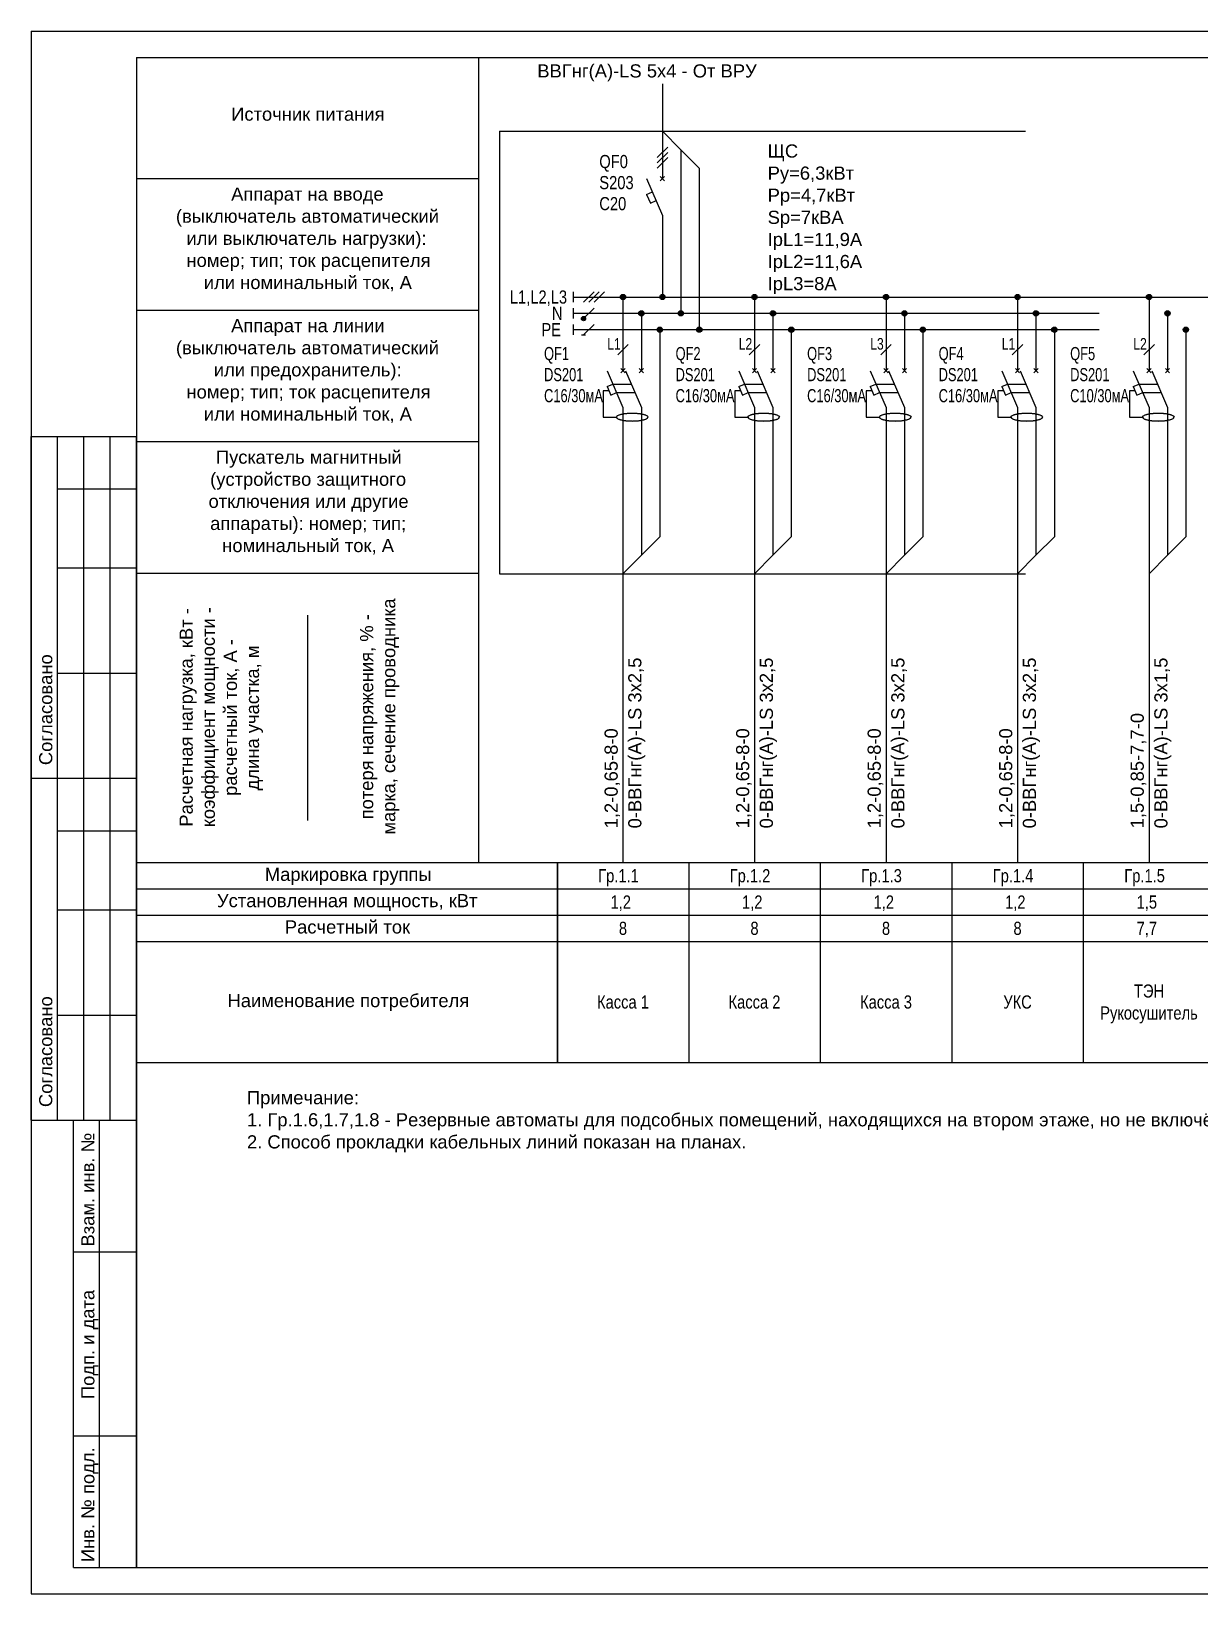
# Model space of a CAD drawing. Header units: metres. Extents: x -1525 to -1043, y -1331 to -1144.
# Drawn here: x -1416.11 to -1393.9, y -1264.81 to -1235.11 of the extents above; entities that cross this region are included whole.
import ezdxf

# ---------------------------------------------------------------- set-up
doc = ezdxf.new("R2010")
doc.units = ezdxf.units.M
doc.header["$MEASUREMENT"] = 0
doc.linetypes.add('ELPROJECT1', pattern=[15, 10, -5])
doc.layers.add('ELPROJECT', color=7, linetype='Continuous')
doc.styles.add('ELPROJECT', font='Arial')

# ---------------------------------------------------------------- blocks, each defined once
blk = doc.blocks.new('BLOCK_SWITCH_LINE')
for p, q in [((0, 0), (0, -4)), ((-3, -4), (0, -11)), ((0, -11), (0, -14.5))]:
    blk.add_line(p, q)
blk = doc.blocks.new('BLOCK_SWITCH')
for p, q in [((-0.4, -4.4), (0.4, -3.6)), ((-0.4, -3.6), (0.4, -4.4))]:
    blk.add_line(p, q)
blk.add_blockref('BLOCK_SWITCH_LINE', (0, 0))
blk = doc.blocks.new('BLOCK_AUTOMATIC')
for p, q in [((-3, -7), (-1.9138, -6.5345)), ((-3, -7), (-2.3, -8.6333)), ((-2.3, -8.6333), (-1.2138, -8.1678))]:
    blk.add_line(p, q)
blk.add_blockref('BLOCK_SWITCH', (0, 0))
blk = doc.blocks.new('BLOCK_DOT')
for radius in [0.5, 0.4, 0.3, 0.2, 0.1, 0]:
    blk.add_circle((0, 0), radius)
blk = doc.blocks.new('BLOCK_DIFF_AUTOMATIC')
for p, q in [((-2.65, -7.8167), (-3.75, -7.8167)), ((-3.75, -7.8167), (-3.75, -12.8167)), ((-3, -7), (-1.9138, -6.5345)), ((-3, -7), (-2.3, -8.6333)), ((-2.3, -8.6333), (-1.2138, -8.1678)), ((-1.9138, -6.5345), (1.5862, -6.5345)), ((-1.2138, -8.1678), (2.2862, -8.1678)), ((-3.75, -12.8167), (-1.25, -12.8167)), ((-1.25, -12.8167), (-1.15, -12.6246)), ((-1.25, -12.8167), (-1.15, -13.0087)), ((-1.15, -12.6246), (-1.05, -12.5474)), ((-1.15, -13.0087), (-1.05, -13.0859)), ((-1.05, -12.5474), (-0.95, -12.4897)), ((-1.05, -13.0859), (-0.95, -13.1436)), ((-0.95, -12.4897), (-0.85, -12.4425)), ((-0.95, -13.1436), (-0.85, -13.1908)), ((-0.85, -12.4425), (-0.75, -12.4021)), ((-0.85, -13.1908), (-0.75, -13.2312)), ((-0.75, -12.4021), (-0.65, -12.3667)), ((-0.75, -13.2312), (-0.65, -13.2667)), ((-0.65, -12.3667), (-0.55, -12.3351)), ((-0.65, -13.2667), (-0.55, -13.2982)), ((-0.55, -12.3351), (-0.45, -12.3068)), ((-0.55, -13.2982), (-0.45, -13.3266)), ((-0.45, -12.3068), (-0.35, -12.2811)), ((-0.45, -13.3266), (-0.35, -13.3523)), ((-0.35, -12.2811), (-0.25, -12.2576)), ((-0.35, -13.3523), (-0.25, -13.3757)), ((-0.25, -12.2576), (-0.15, -12.2363)), ((-0.25, -13.3757), (-0.15, -13.3971)), ((-0.15, -12.2363), (-0.05, -12.2167)), ((-0.15, -13.3971), (-0.05, -13.4167)), ((-0.05, -12.2167), (0.05, -12.1987)), ((-0.05, -13.4167), (0.05, -13.4346)), ((0.05, -12.1987), (0.15, -12.1822)), ((0.05, -13.4346), (0.15, -13.4511)), ((0.15, -12.1822), (0.25, -12.1671)), ((0.15, -13.4511), (0.25, -13.4662)), ((0.25, -12.1671), (0.35, -12.1533)), ((0.25, -13.4662), (0.35, -13.48)), ((0.35, -12.1533), (0.45, -12.1407)), ((0.35, -13.48), (0.45, -13.4926)), ((0.45, -12.1407), (0.55, -12.1293)), ((0.45, -13.4926), (0.55, -13.5041)), ((0.55, -12.1293), (0.65, -12.1189)), ((0.55, -13.5041), (0.65, -13.5144)), ((0.65, -12.1189), (0.75, -12.1096)), ((0.65, -13.5144), (0.75, -13.5238)), ((0.75, -12.1096), (0.85, -12.1012)), ((0.75, -13.5238), (0.85, -13.5321)), ((0.85, -12.1012), (0.95, -12.0938)), ((0.85, -13.5321), (0.95, -13.5395)), ((0.95, -12.0938), (1.05, -12.0874)), ((0.95, -13.5395), (1.05, -13.546)), ((1.05, -12.0874), (1.15, -12.0818)), ((1.05, -13.546), (1.15, -13.5515)), ((1.15, -12.0818), (1.25, -12.0772)), ((1.15, -13.5515), (1.25, -13.5562)), ((1.25, -12.0772), (1.35, -12.0734)), ((1.25, -13.5562), (1.35, -13.56)), ((1.35, -12.0734), (1.45, -12.0704)), ((1.35, -13.56), (1.45, -13.5629)), ((1.45, -12.0704), (1.55, -12.0683)), ((1.45, -13.5629), (1.55, -13.565)), ((1.55, -12.0683), (1.65, -12.0671)), ((1.55, -13.565), (1.65, -13.5662)), ((1.65, -12.0671), (1.75, -12.0667)), ((1.65, -13.5662), (1.75, -13.5667)), ((1.75, -12.0667), (1.85, -12.0671)), ((1.75, -13.5667), (1.85, -13.5662)), ((1.85, -12.0671), (1.95, -12.0683)), ((1.85, -13.5662), (1.95, -13.565)), ((1.95, -12.0683), (2.05, -12.0704)), ((1.95, -13.565), (2.05, -13.5629)), ((2.05, -12.0704), (2.15, -12.0734)), ((2.05, -13.5629), (2.15, -13.56)), ((2.15, -12.0734), (2.25, -12.0772)), ((2.15, -13.56), (2.25, -13.5562)), ((2.25, -12.0772), (2.35, -12.0818)), ((2.25, -13.5562), (2.35, -13.5515)), ((2.35, -12.0818), (2.45, -12.0874)), ((2.35, -13.5515), (2.45, -13.546)), ((2.45, -12.0874), (2.55, -12.0938)), ((2.45, -13.546), (2.55, -13.5395)), ((2.55, -12.0938), (2.65, -12.1012)), ((2.55, -13.5395), (2.65, -13.5321)), ((2.65, -12.1012), (2.75, -12.1096)), ((2.65, -13.5321), (2.75, -13.5238)), ((2.75, -12.1096), (2.85, -12.1189)), ((2.75, -13.5238), (2.85, -13.5144)), ((2.85, -12.1189), (2.95, -12.1293)), ((2.85, -13.5144), (2.95, -13.5041)), ((2.95, -12.1293), (3.05, -12.1407)), ((2.95, -13.5041), (3.05, -13.4926)), ((3.05, -12.1407), (3.15, -12.1533)), ((3.05, -13.4926), (3.15, -13.48)), ((3.15, -12.1533), (3.25, -12.1671)), ((3.15, -13.48), (3.25, -13.4662)), ((3.25, -12.1671), (3.35, -12.1822)), ((3.25, -13.4662), (3.35, -13.4511)), ((3.35, -12.1822), (3.45, -12.1987)), ((3.35, -13.4511), (3.45, -13.4346)), ((3.45, -12.1987), (3.55, -12.2167)), ((3.45, -13.4346), (3.55, -13.4167)), ((3.55, -12.2167), (3.65, -12.2363)), ((3.55, -13.4167), (3.65, -13.3971)), ((3.65, -12.2363), (3.75, -12.2576)), ((3.65, -13.3971), (3.75, -13.3757)), ((3.75, -12.2576), (3.85, -12.2811)), ((3.75, -13.3757), (3.85, -13.3523)), ((3.85, -12.2811), (3.95, -12.3068)), ((3.85, -13.3523), (3.95, -13.3266)), ((3.95, -12.3068), (4.05, -12.3351)), ((3.95, -13.3266), (4.05, -13.2982)), ((4.05, -12.3351), (4.15, -12.3667)), ((4.05, -13.2982), (4.15, -13.2667)), ((4.15, -12.3667), (4.25, -12.4021)), ((4.15, -13.2667), (4.25, -13.2312)), ((4.25, -12.4021), (4.35, -12.4425)), ((4.25, -13.2312), (4.35, -13.1908)), ((4.35, -12.4425), (4.45, -12.4897)), ((4.35, -13.1908), (4.45, -13.1436)), ((4.45, -12.4897), (4.55, -12.5474)), ((4.45, -13.1436), (4.55, -13.0859)), ((4.55, -12.5474), (4.65, -12.6246)), ((4.55, -13.0859), (4.65, -13.0087)), ((4.65, -12.6246), (4.75, -12.8167)), ((4.65, -13.0087), (4.75, -12.8167))]:
    blk.add_line(p, q)
for p in [(0, 0), (3.5, 0)]:
    blk.add_blockref('BLOCK_SWITCH', p)

msp = doc.modelspace()

# ---------------------------------------------------------------- linework, layer by layer
at = {"layer": 'ELPROJECT'}
for p, q in [((-1416.11209089, -1235.10735169), (-1374.11209089, -1235.10735169)), ((-1416.11209089, -1235.10735169), (-1416.11209089, -1264.80735169)), ((-1414.11209089, -1235.60735169), (-1407.61209089, -1235.60735169)), ((-1414.11209089, -1235.60735169), (-1414.11209089, -1237.90735169)), ((-1414.11209089, -1235.60735169), (-1374.61209089, -1235.60735169)), ((-1414.11209089, -1235.60735169), (-1414.11209089, -1264.30735169)), ((-1407.61209089, -1235.60735169), (-1407.61209089, -1237.90735169)), ((-1404.1145267, -1236.10906729), (-1404.1145267, -1237.50906729)), ((-1404.1145267, -1237.00906729), (-1403.7645267, -1237.35906729)), ((-1404.2145267, -1237.50906729), (-1404.0145267, -1237.30906729)), ((-1404.2145267, -1237.60906729), (-1404.0145267, -1237.40906729)), ((-1404.2145267, -1237.70906729), (-1404.0145267, -1237.50906729)), ((-1403.7645267, -1237.35906729), (-1403.7645267, -1240.46906729)), ((-1403.7645267, -1237.35906729), (-1403.4145267, -1237.70906729)), ((-1403.4145267, -1237.70906729), (-1403.4145267, -1240.77906729)), ((-1414.11209089, -1237.90735169), (-1407.61209089, -1237.90735169)), ((-1414.11209089, -1237.90735169), (-1414.11209089, -1240.40735169)), ((-1407.61209089, -1237.90735169), (-1407.61209089, -1240.40735169)), ((-1404.1145267, -1238.95906729), (-1404.1145267, -1240.15906729)), ((-1405.8145267, -1240.05906729), (-1405.8145267, -1240.25906729)), ((-1405.8145267, -1240.15906729), (-1385.8145267, -1240.15906729)), ((-1405.6145267, -1240.25906729), (-1405.4145267, -1240.05906729)), ((-1405.5145267, -1240.25906729), (-1405.3145267, -1240.05906729)), ((-1405.4145267, -1240.25906729), (-1405.2145267, -1240.05906729)), ((-1404.8645267, -1240.15906729), (-1404.8645267, -1241.15906729)), ((-1402.3645267, -1240.15906729), (-1402.3645267, -1241.15906729)), ((-1399.8645267, -1240.15906729), (-1399.8645267, -1241.15906729)), ((-1397.3645267, -1240.15906729), (-1397.3645267, -1241.15906729)), ((-1394.8645267, -1240.15906729), (-1394.8645267, -1241.15906729)), ((-1414.11209089, -1240.40735169), (-1407.61209089, -1240.40735169)), ((-1414.11209089, -1240.40735169), (-1414.11209089, -1242.90735169)), ((-1407.61209089, -1240.40735169), (-1407.61209089, -1242.90735169)), ((-1405.8145267, -1240.36906729), (-1405.8145267, -1240.56906729)), ((-1405.6145267, -1240.56906729), (-1405.4145267, -1240.36906729)), ((-1404.5145267, -1240.46906729), (-1404.5145267, -1241.15906729)), ((-1402.0145267, -1240.46906729), (-1402.0145267, -1241.15906729)), ((-1399.5145267, -1240.46906729), (-1399.5145267, -1241.15906729)), ((-1397.0145267, -1240.46906729), (-1397.0145267, -1241.15906729)), ((-1394.5145267, -1240.46906729), (-1394.5145267, -1241.15906729)), ((-1405.8145267, -1240.67906729), (-1405.8145267, -1240.87906729)), ((-1405.6145267, -1240.87906729), (-1405.4145267, -1240.67906729)), ((-1404.1645267, -1240.77906729), (-1404.1645267, -1244.71906729)), ((-1401.6645267, -1240.77906729), (-1401.6645267, -1244.71906729)), ((-1399.1645267, -1240.77906729), (-1399.1645267, -1244.71906729)), ((-1396.6645267, -1240.77906729), (-1396.6645267, -1244.71906729)), ((-1394.1645267, -1240.77906729), (-1394.1645267, -1244.71906729)), ((-1405.6545267, -1240.87906729), (-1405.5745267, -1240.87906729)), ((-1404.9645267, -1241.25906729), (-1404.7645267, -1241.05906729)), ((-1402.4645267, -1241.25906729), (-1402.2645267, -1241.05906729)), ((-1399.9645267, -1241.25906729), (-1399.7645267, -1241.05906729)), ((-1397.4645267, -1241.25906729), (-1397.2645267, -1241.05906729)), ((-1394.9645267, -1241.25906729), (-1394.7645267, -1241.05906729)), ((-1404.8645267, -1242.60906729), (-1404.8645267, -1250.90906729)), ((-1404.5145267, -1242.60906729), (-1404.5145267, -1245.06906729)), ((-1402.3645267, -1242.60906729), (-1402.3645267, -1250.90906729)), ((-1402.0145267, -1242.60906729), (-1402.0145267, -1245.06906729)), ((-1399.8645267, -1242.60906729), (-1399.8645267, -1250.90906729)), ((-1399.5145267, -1242.60906729), (-1399.5145267, -1245.06906729)), ((-1397.3645267, -1242.60906729), (-1397.3645267, -1250.90906729)), ((-1397.0145267, -1242.60906729), (-1397.0145267, -1245.06906729)), ((-1394.8645267, -1242.60906729), (-1394.8645267, -1250.90906729)), ((-1394.5145267, -1242.60906729), (-1394.5145267, -1245.06906729)), ((-1416.11209089, -1242.80735169), (-1414.11209089, -1242.80735169)), ((-1416.11209089, -1249.30735169), (-1416.11209089, -1242.80735169)), ((-1415.61209089, -1249.30735169), (-1415.61209089, -1242.80735169)), ((-1415.11209089, -1249.30735169), (-1415.11209089, -1242.80735169)), ((-1414.61209089, -1249.30735169), (-1414.61209089, -1242.80735169)), ((-1414.11209089, -1249.30735169), (-1414.11209089, -1242.80735169)), ((-1414.11209089, -1242.90735169), (-1407.61209089, -1242.90735169)), ((-1414.11209089, -1242.90735169), (-1414.11209089, -1245.40735169)), ((-1407.61209089, -1242.90735169), (-1407.61209089, -1245.40735169)), ((-1415.61209089, -1243.80735169), (-1414.11209089, -1243.80735169)), ((-1404.5145267, -1245.06906729), (-1404.1645267, -1244.71906729)), ((-1402.0145267, -1245.06906729), (-1401.6645267, -1244.71906729)), ((-1399.5145267, -1245.06906729), (-1399.1645267, -1244.71906729)), ((-1397.0145267, -1245.06906729), (-1396.6645267, -1244.71906729)), ((-1394.5145267, -1245.06906729), (-1394.1645267, -1244.71906729)), ((-1415.61209089, -1245.30735169), (-1414.11209089, -1245.30735169)), ((-1404.8645267, -1245.41906729), (-1404.5145267, -1245.06906729)), ((-1402.3645267, -1245.41906729), (-1402.0145267, -1245.06906729)), ((-1399.8645267, -1245.41906729), (-1399.5145267, -1245.06906729)), ((-1397.3645267, -1245.41906729), (-1397.0145267, -1245.06906729)), ((-1394.8645267, -1245.41906729), (-1394.5145267, -1245.06906729)), ((-1414.11209089, -1245.40735169), (-1407.61209089, -1245.40735169)), ((-1414.11209089, -1245.40735169), (-1414.11209089, -1250.90735169)), ((-1407.61209089, -1245.40735169), (-1407.61209089, -1250.90735169)), ((-1410.86209089, -1246.20735169), (-1410.86209089, -1250.10735169)), ((-1415.61209089, -1247.30735169), (-1414.11209089, -1247.30735169)), ((-1416.11209089, -1249.30735169), (-1414.11209089, -1249.30735169)), ((-1416.11209089, -1255.80735169), (-1416.11209089, -1249.30735169)), ((-1416.11209089, -1249.30735169), (-1414.11209089, -1249.30735169)), ((-1415.61209089, -1255.80735169), (-1415.61209089, -1249.30735169)), ((-1415.11209089, -1255.80735169), (-1415.11209089, -1249.30735169)), ((-1414.61209089, -1255.80735169), (-1414.61209089, -1249.30735169)), ((-1414.11209089, -1255.80735169), (-1414.11209089, -1249.30735169)), ((-1415.61209089, -1250.30735169), (-1414.11209089, -1250.30735169)), ((-1414.11209089, -1250.90735169), (-1407.61209089, -1250.90735169)), ((-1414.11209089, -1250.90735169), (-1414.11209089, -1257.00735169)), ((-1407.61209089, -1250.90735169), (-1406.11209089, -1250.90735169)), ((-1406.1145267, -1250.90906729), (-1406.1145267, -1254.70906729)), ((-1406.1145267, -1250.90906729), (-1403.6145267, -1250.90906729)), ((-1406.11209089, -1250.90735169), (-1406.11209089, -1254.70735169)), ((-1403.6145267, -1250.90906729), (-1403.6145267, -1254.70906729)), ((-1403.6145267, -1250.90906729), (-1401.1145267, -1250.90906729)), ((-1401.1145267, -1250.90906729), (-1401.1145267, -1254.70906729)), ((-1401.1145267, -1250.90906729), (-1398.6145267, -1250.90906729)), ((-1398.6145267, -1250.90906729), (-1398.6145267, -1254.70906729)), ((-1398.6145267, -1250.90906729), (-1396.1145267, -1250.90906729)), ((-1396.1145267, -1250.90906729), (-1396.1145267, -1254.70906729)), ((-1396.1145267, -1250.90906729), (-1393.6145267, -1250.90906729)), ((-1414.11209089, -1251.40735169), (-1406.11209089, -1251.40735169)), ((-1406.1145267, -1251.40906729), (-1403.6145267, -1251.40906729)), ((-1403.6145267, -1251.40906729), (-1401.1145267, -1251.40906729)), ((-1401.1145267, -1251.40906729), (-1398.6145267, -1251.40906729)), ((-1398.6145267, -1251.40906729), (-1396.1145267, -1251.40906729)), ((-1396.1145267, -1251.40906729), (-1393.6145267, -1251.40906729)), ((-1415.61209089, -1251.80735169), (-1414.11209089, -1251.80735169)), ((-1414.11209089, -1251.90735169), (-1406.11209089, -1251.90735169)), ((-1406.1145267, -1251.90906729), (-1403.6145267, -1251.90906729)), ((-1403.6145267, -1251.90906729), (-1401.1145267, -1251.90906729)), ((-1401.1145267, -1251.90906729), (-1398.6145267, -1251.90906729)), ((-1398.6145267, -1251.90906729), (-1396.1145267, -1251.90906729)), ((-1396.1145267, -1251.90906729), (-1393.6145267, -1251.90906729)), ((-1414.11209089, -1252.40735169), (-1406.11209089, -1252.40735169)), ((-1406.1145267, -1252.40906729), (-1403.6145267, -1252.40906729)), ((-1403.6145267, -1252.40906729), (-1401.1145267, -1252.40906729)), ((-1401.1145267, -1252.40906729), (-1398.6145267, -1252.40906729)), ((-1398.6145267, -1252.40906729), (-1396.1145267, -1252.40906729)), ((-1396.1145267, -1252.40906729), (-1393.6145267, -1252.40906729)), ((-1415.61209089, -1253.80735169), (-1414.11209089, -1253.80735169)), ((-1414.11209089, -1254.70735169), (-1406.11209089, -1254.70735169)), ((-1406.1145267, -1254.70906729), (-1403.6145267, -1254.70906729)), ((-1403.6145267, -1254.70906729), (-1401.1145267, -1254.70906729)), ((-1401.1145267, -1254.70906729), (-1398.6145267, -1254.70906729)), ((-1398.6145267, -1254.70906729), (-1396.1145267, -1254.70906729)), ((-1396.1145267, -1254.70906729), (-1393.6145267, -1254.70906729)), ((-1416.11209089, -1255.80735169), (-1414.11209089, -1255.80735169)), ((-1415.31209089, -1255.80735169), (-1414.11209089, -1255.80735169)), ((-1415.31209089, -1264.30735169), (-1415.31209089, -1255.80735169)), ((-1414.81209089, -1264.30735169), (-1414.81209089, -1255.80735169)), ((-1414.11209089, -1264.30735169), (-1414.11209089, -1255.80735169)), ((-1415.31209089, -1258.30735169), (-1414.11209089, -1258.30735169)), ((-1415.31209089, -1261.80735169), (-1414.11209089, -1261.80735169)), ((-1415.31209089, -1264.30735169), (-1414.11209089, -1264.30735169)), ((-1414.11209089, -1264.30735169), (-1374.61209089, -1264.30735169)), ((-1416.11209089, -1264.80735169), (-1374.11209089, -1264.80735169))]:
    msp.add_line(p, q, dxfattribs=at)
at = {"layer": 'ELPROJECT', "color": 7, "linetype": 'ELPROJECT1'}
for p, q in [((-1407.2145267, -1237.00906729), (-1385.2145267, -1237.00906729)), ((-1407.2145267, -1237.00906729), (-1407.2145267, -1245.41906729)), ((-1405.8145267, -1240.46906729), (-1385.8145267, -1240.46906729)), ((-1405.8145267, -1240.77906729), (-1385.8145267, -1240.77906729)), ((-1407.2145267, -1245.41906729), (-1385.2145267, -1245.41906729))]:
    msp.add_line(p, q, dxfattribs=at)
at = {"layer": 'ELPROJECT'}
for radius in [0.04, 0.03, 0.02, 0.01, 0]:
    msp.add_circle((-1405.6145267, -1240.56906729), radius, dxfattribs=at)

# ---------------------------------------------------------------- block references
at = {"layer": 'ELPROJECT', "xscale": 0.1, "yscale": 0.1, "zscale": 0.1}
for name, p in [('BLOCK_AUTOMATIC', (-1404.1145267, -1237.50906729)), ('BLOCK_DOT', (-1404.8645267, -1240.15906729)), ('BLOCK_DOT', (-1404.1145267, -1240.15906729)), ('BLOCK_DOT', (-1402.3645267, -1240.15906729)), ('BLOCK_DOT', (-1399.8645267, -1240.15906729)), ('BLOCK_DOT', (-1397.3645267, -1240.15906729)), ('BLOCK_DOT', (-1394.8645267, -1240.15906729)), ('BLOCK_DOT', (-1404.5145267, -1240.46906729)), ('BLOCK_DOT', (-1403.7645267, -1240.46906729)), ('BLOCK_DOT', (-1402.0145267, -1240.46906729)), ('BLOCK_DOT', (-1399.5145267, -1240.46906729)), ('BLOCK_DOT', (-1397.0145267, -1240.46906729)), ('BLOCK_DOT', (-1394.5145267, -1240.46906729)), ('BLOCK_DOT', (-1404.1645267, -1240.77906729)), ('BLOCK_DOT', (-1403.4145267, -1240.77906729)), ('BLOCK_DOT', (-1401.6645267, -1240.77906729)), ('BLOCK_DOT', (-1399.1645267, -1240.77906729)), ('BLOCK_DOT', (-1396.6645267, -1240.77906729)), ('BLOCK_DOT', (-1394.1645267, -1240.77906729)), ('BLOCK_DIFF_AUTOMATIC', (-1404.8645267, -1241.15906729)), ('BLOCK_DIFF_AUTOMATIC', (-1402.3645267, -1241.15906729)), ('BLOCK_DIFF_AUTOMATIC', (-1399.8645267, -1241.15906729)), ('BLOCK_DIFF_AUTOMATIC', (-1397.3645267, -1241.15906729)), ('BLOCK_DIFF_AUTOMATIC', (-1394.8645267, -1241.15906729))]:
    msp.add_blockref(name, p, dxfattribs=at)

# ---------------------------------------------------------------- texts
at = {"layer": 'ELPROJECT', "style": 'ELPROJECT'}
for s, p in [('ВВГнг(A)-LS 5x4 - От ВРУ', (-1406.49286301, -1235.98621065)), ('Источник питания', (-1412.31209089, -1236.80735169)), ('ЩС', (-1402.1145267, -1237.50906729)), ('Pу=6,3кВт', (-1402.1145267, -1237.92906729)), ('Аппарат на вводе', (-1412.31209089, -1238.32735169)), ('Pр=4,7кВт', (-1402.1145267, -1238.34906729)), ('(выключатель автоматический', (-1413.36209089, -1238.74735169)), ('Sр=7кВА', (-1402.1145267, -1238.76906729)), ('или выключатель нагрузки): ', (-1413.16209089, -1239.16735169)), ('IрL1=11,9А', (-1402.1145267, -1239.18906729)), ('IрL2=11,6А', (-1402.1145267, -1239.60906729)), ('номер; тип; ток расцепителя', (-1413.16209089, -1239.58735169)), ('или номинальный ток, А', (-1412.83209089, -1240.00735169)), ('IрL3=8А', (-1402.1145267, -1240.02906729)), ('Аппарат на линии', (-1412.31209089, -1240.82735169)), ('(выключатель автоматический', (-1413.36209089, -1241.24735169)), ('или предохранитель):', (-1412.64209089, -1241.66735169)), ('номер; тип; ток расцепителя', (-1413.16209089, -1242.08735169)), ('или номинальный ток, А', (-1412.83209089, -1242.50735169)), ('Пускатель магнитный', (-1412.60209089, -1243.32735169)), ('(устройство защитного', (-1412.71209089, -1243.74735169)), ('отключения или другие', (-1412.74209089, -1244.16735169)), ('аппараты): номер; тип;', (-1412.71209089, -1244.58735169)), ('номинальный ток, А', (-1412.48209089, -1245.00735169)), ('Маркировка группы', (-1411.67209089, -1251.25735169)), ('Установленная мощность, кВт', (-1412.58209089, -1251.75735169)), ('Расчетный ток', (-1411.29209089, -1252.25735169)), ('Наименование потребителя', (-1412.38209089, -1253.65735169)), ('Примечание:', (-1412.01209089, -1255.50293579)), ('1. Гр.1.6,1.7,1.8 - Резервные автоматы для подсобных помещений, находящихся на втором этаже, но не включённых в текущий проект. Расчётные мощности приняты относительно типовых решений ММ.', (-1412.01209089, -1255.92293579)), ('2. Способ прокладки кабельных линий показан на планах.', (-1412.01209089, -1256.34293579))]:
    msp.add_text(s, height=0.25, dxfattribs=at).set_placement(p)
for s, height, width, p in [('QF0', 0.25, 0.8, (-1405.3145267, -1237.70906729)), ('S203', 0.25, 0.8, (-1405.3145267, -1238.10906729)), ('C20', 0.25, 0.8, (-1405.3145267, -1238.50906729)), ('L1,L2,L3', 0.25, 0.8, (-1407.0145267, -1240.28406729)), ('N', 0.25, 0.8, (-1406.2145267, -1240.59406729)), ('PE', 0.25, 0.8, (-1406.4145267, -1240.90406729)), ('QF1', 0.25, 0.7, (-1406.3645267, -1241.35906729)), ('L1', 0.22, 0.75, (-1405.1645267, -1241.15906729)), ('QF2', 0.25, 0.7, (-1403.8645267, -1241.35906729)), ('L2', 0.22, 0.75, (-1402.6645267, -1241.15906729)), ('QF3', 0.25, 0.7, (-1401.3645267, -1241.35906729)), ('L3', 0.22, 0.75, (-1400.1645267, -1241.15906729)), ('QF4', 0.25, 0.7, (-1398.8645267, -1241.35906729)), ('L1', 0.22, 0.75, (-1397.6645267, -1241.15906729)), ('QF5', 0.25, 0.7, (-1396.3645267, -1241.35906729)), ('L2', 0.22, 0.75, (-1395.1645267, -1241.15906729)), ('DS201', 0.25, 0.7, (-1406.3645267, -1241.75906729)), ('DS201', 0.25, 0.7, (-1403.8645267, -1241.75906729)), ('DS201', 0.25, 0.7, (-1401.3645267, -1241.75906729)), ('DS201', 0.25, 0.7, (-1398.8645267, -1241.75906729)), ('DS201', 0.25, 0.7, (-1396.3645267, -1241.75906729)), ('C16/30мА', 0.25, 0.7, (-1406.3645267, -1242.15906729)), ('C16/30мА', 0.25, 0.7, (-1403.8645267, -1242.15906729)), ('C16/30мА', 0.25, 0.7, (-1401.3645267, -1242.15906729)), ('C16/30мА', 0.25, 0.7, (-1398.8645267, -1242.15906729)), ('C10/30мА', 0.25, 0.7, (-1396.3645267, -1242.15906729)), ('Гр.1.1', 0.25, 0.8, (-1405.3361967, -1251.28406729)), ('Гр.1.2', 0.25, 0.8, (-1402.8361967, -1251.28406729)), ('Гр.1.3', 0.25, 0.8, (-1400.3361967, -1251.28406729)), ('Гр.1.4', 0.25, 0.8, (-1397.8361967, -1251.28406729)), ('Гр.1.5', 0.25, 0.8, (-1395.3361967, -1251.28406729)), ('1,2', 0.25, 0.8, (-1405.1013967, -1251.78406729)), ('1,2', 0.25, 0.8, (-1402.6013967, -1251.78406729)), ('1,2', 0.25, 0.8, (-1400.1013967, -1251.78406729)), ('1,2', 0.25, 0.8, (-1397.6013967, -1251.78406729)), ('1,5', 0.25, 0.8, (-1395.1013967, -1251.78406729)), ('8', 0.25, 0.8, (-1404.9422267, -1252.28406729)), ('8', 0.25, 0.8, (-1402.4422267, -1252.28406729)), ('8', 0.25, 0.8, (-1399.9422267, -1252.28406729)), ('8', 0.25, 0.8, (-1397.4422267, -1252.28406729)), ('7,7', 0.25, 0.8, (-1395.1013967, -1252.28406729)), ('ТЭН', 0.25, 0.8, (-1395.1511467, -1253.47573729)), ('Касса 1', 0.25, 0.8, (-1405.3574867, -1253.68406729)), ('Касса 2', 0.25, 0.8, (-1402.8574867, -1253.68406729)), ('Касса 3', 0.25, 0.8, (-1400.3574867, -1253.68406729)), ('УКС', 0.25, 0.8, (-1397.6355067, -1253.68406729)), ('Рукосушитель', 0.25, 0.8, (-1395.7932067, -1253.89239729))]:
    msp.add_text(s, height=height, dxfattribs=dict(at, width=width)).set_placement(p)
for s, p in [('марка, сечение проводника', (-1409.19209089, -1250.37735169)), ('Расчетная нагрузка, кВт -', (-1413.04209089, -1250.22735169)), ('коэффициент мощности -', (-1412.62209089, -1250.23735169)), ('потеря напряжения, % - ', (-1409.61209089, -1250.08735169)), ('расчетный ток, А - ', (-1412.20209089, -1249.64235169)), ('Согласовано', (-1415.71209089, -1249.05735169)), ('длина участка, м', (-1411.78209089, -1249.53735169)), ('0-ВВГнг(А)-LS 3х2,5', (-1404.5145267, -1250.25906729)), ('0-ВВГнг(А)-LS 3х2,5', (-1402.0145267, -1250.25906729)), ('0-ВВГнг(А)-LS 3х2,5', (-1399.5145267, -1250.25906729)), ('0-ВВГнг(А)-LS 3х2,5', (-1397.0145267, -1250.25906729)), ('0-ВВГнг(А)-LS 3х1,5', (-1394.5145267, -1250.25906729)), ('1,5-0,85-7,7-0', (-1394.9645267, -1250.25906729)), ('1,2-0,65-8-0', (-1404.9645267, -1250.25906729)), ('1,2-0,65-8-0', (-1402.4645267, -1250.25906729)), ('1,2-0,65-8-0', (-1399.9645267, -1250.25906729)), ('1,2-0,65-8-0', (-1397.4645267, -1250.25906729)), ('Согласовано', (-1415.71209089, -1255.55735169)), ('Взам. инв. №', (-1414.91209089, -1258.20735169)), ('Подп. и дата', (-1414.91209089, -1261.10735169)), ('Инв. № подл.', (-1414.91209089, -1264.20735169))]:
    msp.add_text(s, height=0.25, rotation=90, dxfattribs=at).set_placement(p)

doc.saveas('drawing.dxf')
